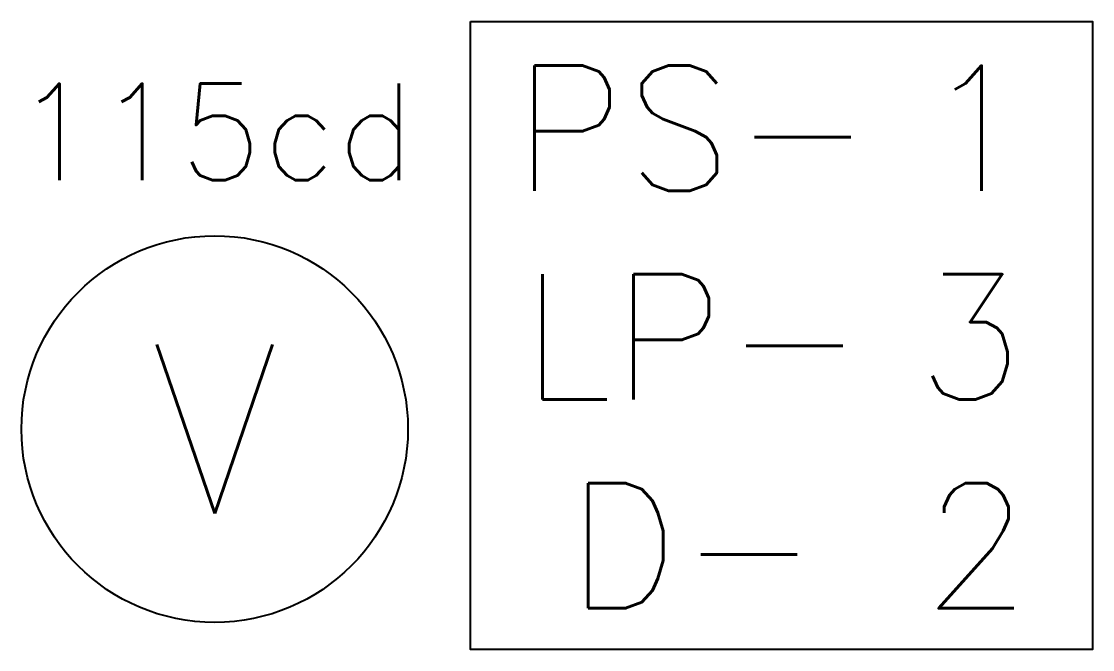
# Model space of a CAD drawing. Header units: inches. Extents: x 0 to 5040, y 0 to 3600.
# Drawn here: x 2425.9 to 2509.1, y 754.6 to 803.4 of the extents above; entities that cross this region are included whole.
import ezdxf
from ezdxf.enums import TextEntityAlignment as Align

# ---------------------------------------------------------------- set-up
doc = ezdxf.new("R2010")
doc.units = ezdxf.units.IN
doc.header["$LTSCALE"] = 240
doc.header["$MEASUREMENT"] = 0
doc.layers.add('NOTIFICATION', color=6, linetype='CONTINUOUS')
doc.styles.add('NORMAL', font='romans.shx')
doc.styles.add('ROMANS', font='romans.shx', dxfattribs={"width": 0.9})

# ---------------------------------------------------------------- blocks, each defined once
blk = doc.blocks.new('SCR')
at = {"layer": 'NOTIFICATION'}
blk.add_circle((0, 0), 0.125, dxfattribs=at)
at = {"layer": 'NOTIFICATION', "color": 2, "style": 'ROMANS'}
blk.add_text('V', height=0.10938, dxfattribs=at).set_placement((0, 0), align=Align.MIDDLE)
blk.add_attdef('115CD', text='', height=0.0625, dxfattribs=at).set_placement((0, 0.16093), align=Align.CENTER)
blk = doc.blocks.new('A$C5E320BCF')
at = {"layer": 'NOTIFICATION'}
blk.add_lwpolyline([(0, 0.40619), (0.40243, 0.40619), (0.40243, 0), (0, 0)], close=True, dxfattribs=at)
at = {"layer": 'NOTIFICATION', "color": 2, "insert": (0.14374, 0.20217), "char_height": 0.08097, "width": 0.6768555, "attachment_point": 5, "style": 'NORMAL'}
blk.add_mtext('PS-\\PLP-\\PD-', dxfattribs=at)
at = {"layer": 'NOTIFICATION', "color": 2, "style": 'NORMAL', "flags": 4}
for tag, p in [('PS', (0.29553, 0.33714)), ('LP', (0.29553, 0.20217)), ('D', (0.29553, 0.06718))]:
    blk.add_attdef(tag, text='', height=0.08097, dxfattribs=at).set_placement(p, align=Align.MIDDLE_LEFT)

msp = doc.modelspace()

# ---------------------------------------------------------------- block references
at = {"layer": 'NOTIFICATION'}
ref = msp.add_blockref('A$C5E320BCF', (2460.775, 754.639), dxfattribs=dict(at, xscale=120, yscale=120, zscale=120))
ref.add_attrib('PS', '1', dxfattribs={"color": 2, "height": 9.716, "style": 'NORMAL', "flags": 4}).set_placement((2495.875, 795.095), align=Align.MIDDLE_LEFT)
ref.add_attrib('LP', '3', dxfattribs={"color": 2, "height": 9.716, "style": 'NORMAL', "flags": 4}).set_placement((2495.389, 778.899), align=Align.MIDDLE_LEFT)
ref.add_attrib('D', '2', dxfattribs={"color": 2, "height": 9.716, "style": 'NORMAL', "flags": 4}).set_placement((2495.875, 762.7), align=Align.MIDDLE_LEFT)
at = {"layer": 'NOTIFICATION', "xscale": 120, "yscale": 120, "zscale": 120}
msp.add_blockref('SCR', (2440.924, 771.749), dxfattribs=at).add_auto_attribs({'115CD': '115cd'})

doc.saveas('drawing.dxf')
